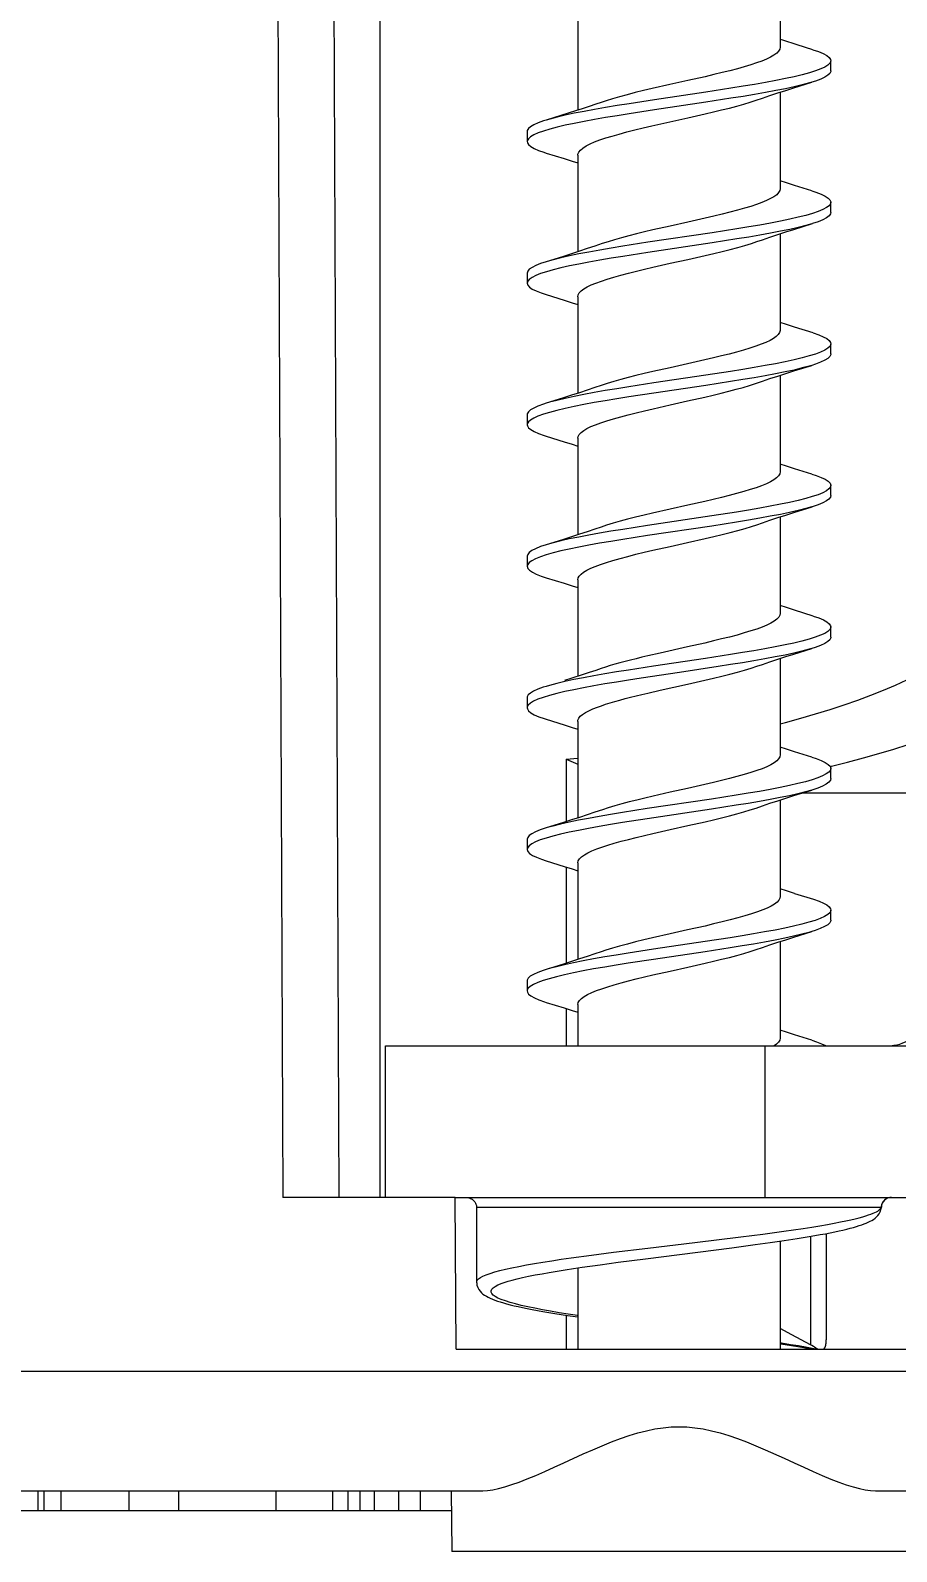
# Model space of a CAD drawing. Header units: millimetres. Extents: x -853320 to 19484, y -510814 to 9708.
# Drawn here: x 11178.44 to 11187, y 6735.58 to 6750.63 of the extents above; entities that cross this region are included whole.
import ezdxf
from ezdxf import colors
from ezdxf.entities.mleader import LeaderData, LeaderLine
from ezdxf.math import Vec2, Vec3

# ---------------------------------------------------------------- set-up
doc = ezdxf.new("R2010")
doc.units = ezdxf.units.MM
doc.layers.add('DS_ST_quote 1_50', color=7, linetype='Continuous')
for name, color, linetype, lineweight in [('F_ARREDI', 7, 'Continuous', 5), ('F_ELETTRICO', 22, 'Continuous', 5), ('F_ELETTRODOMESTICI', 40, 'Continuous', 5), ('F_PARETE_nuove', 5, 'Continuous', 5), ('F_TUBOLARE sez.40x40', 7, 'Continuous', 5)]:
    doc.layers.add(name, color=color, linetype=linetype, lineweight=lineweight)
doc.styles.add('ARIAL', font='arial.ttf')
doc.styles.add('DANZI-DIDASCALIE', font='Yu Gothic UI Light.ttf', dxfattribs={"height": 30})
doc.dimstyles.new('ISO-100', dxfattribs={"dimtxt": 100, "dimasz": 5, "dimexe": 0.25, "dimexo": 6, "dimgap": 6, "dimtad": 1, "dimtxsty": 'ARIAL', "dimblk": 'ARCHTICK', "dimcen": 2.5, "dimdle": 15, "dimse1": 1, "dimse2": 1, "dimclrd": 256, "dimclre": 256, "dimclrt": 256, "dimadec": 0, "dimazin": 0, "dimtfac": 1, "dimtmove": 0, "dimatfit": 3, "dimldrblk": 'ARCHTICK', "dimfxl": 1, "dimlwd": -1, "dimlwe": -1, "dimarcsym": 0})

# ---------------------------------------------------------------- blocks, each defined once
blk = doc.blocks.new('_Dot')
at = {"color": 0, "linetype": 'ByBlock', "lineweight": -2}
blk.add_line((-0.5, 0), (-1, 0), dxfattribs=at)
at = {"color": 0, "linetype": 'ByBlock', "const_width": 0.5}
blk.add_lwpolyline([(-0.25, 0, 1), (0.25, 0, 1)], format="xyb", close=True, dxfattribs=at)
blk = doc.blocks.new('SCATOLA INCASSO_1 P_sezione e pianta')
at = {"layer": 'F_ELETTRICO'}
for p, q in [((55470.994, -13682.187), (55470.994, -13651.487)), ((55469.815, -13660.994), (55469.815, -13697.529)), ((55469.594, -13686.328), (55469.594, -13670.336)), ((55464.094, -13679.102), (55464.094, -13682.912)), ((55466.594, -13687.028), (55466.594, -13678.998)), ((55468.094, -13686.341), (55468.094, -13678.998)), ((55471.596, -13681.883), (55471.596, -13686.373)), ((55468.181, -13682.13), (55468.194, -13682.13)), ((55468.188, -13682.128), (55468.189, -13682.128)), ((55468.194, -13682.13), (55468.194, -13686.128)), ((55456.951, -13682.628), (55456.851, -13682.628)), ((55456.933, -13682.727), (55456.952, -13682.778)), ((55458.351, -13682.628), (55458.251, -13682.628)), ((55458.324, -13682.706), (55458.343, -13682.752)), ((55459.751, -13682.628), (55459.651, -13682.628)), ((55459.733, -13682.728), (55459.752, -13682.779)), ((55461.151, -13682.628), (55461.051, -13682.628)), ((55461.124, -13682.707), (55461.143, -13682.753)), ((55462.551, -13682.628), (55462.451, -13682.628)), ((55462.534, -13682.729), (55462.553, -13682.781)), ((55463.832, -13682.632), (55463.829, -13682.622)), ((55463.951, -13682.628), (55463.851, -13682.628)), ((55463.925, -13682.708), (55463.944, -13682.755)), ((55465.351, -13682.628), (55465.251, -13682.628)), ((55465.334, -13682.731), (55465.353, -13682.782)), ((55468.45, -13682.673), (55469.501, -13682.673)), ((55456.742, -13682.804), (55456.694, -13682.959)), ((55457.119, -13682.992), (55457.064, -13682.816)), ((55458.519, -13682.992), (55458.462, -13682.808)), ((55459.919, -13682.992), (55459.864, -13682.816)), ((55461.319, -13682.992), (55461.262, -13682.81)), ((55462.719, -13682.992), (55462.664, -13682.816)), ((55464.119, -13682.992), (55464.064, -13682.816)), ((55465.519, -13682.992), (55465.464, -13682.816)), ((55468.478, -13682.828), (55469.552, -13682.828)), ((55469.552, -13682.828), (55469.452, -13683.012)), ((55469.57, -13682.935), (55469.583, -13682.857)), ((55469.583, -13682.857), (55469.594, -13682.796)), ((55468.52, -13683.089), (55468.5, -13682.96)), ((55469.452, -13683.012), (55469.388, -13683.128)), ((55455.762, -13683.128), (55456.717, -13683.128)), ((55457.162, -13683.128), (55458.117, -13683.128)), ((55458.562, -13683.128), (55459.517, -13683.128)), ((55459.929, -13683.078), (55459.948, -13683.173)), ((55459.962, -13683.128), (55460.917, -13683.128)), ((55461.362, -13683.128), (55462.317, -13683.128)), ((55462.762, -13683.128), (55463.717, -13683.128)), ((55464.162, -13683.128), (55465.117, -13683.128)), ((55465.53, -13683.083), (55465.549, -13683.178)), ((55465.562, -13683.128), (55466.517, -13683.128)), ((55468.455, -13683.299), (55468.427, -13683.093)), ((55468.54, -13683.228), (55468.52, -13683.089)), ((55468.525, -13683.128), (55469.594, -13683.128)), ((55466.594, -13683.28), (55468.094, -13683.28)), ((55468.482, -13683.516), (55468.455, -13683.299)), ((55468.56, -13683.375), (55468.54, -13683.228)), ((55468.591, -13683.607), (55468.56, -13683.375)), ((55457.123, -13683.614), (55457.161, -13683.861)), ((55457.223, -13683.614), (55457.261, -13683.861)), ((55458.514, -13683.555), (55458.552, -13683.8)), ((55458.614, -13683.555), (55458.652, -13683.8)), ((55459.924, -13683.617), (55459.962, -13683.864)), ((55460.024, -13683.617), (55460.062, -13683.864)), ((55461.315, -13683.558), (55461.353, -13683.803)), ((55461.415, -13683.558), (55461.453, -13683.803)), ((55462.724, -13683.62), (55462.762, -13683.867)), ((55464.115, -13683.561), (55464.153, -13683.806)), ((55464.215, -13683.561), (55464.253, -13683.806)), ((55465.525, -13683.623), (55465.563, -13683.87)), ((55465.625, -13683.623), (55465.663, -13683.87)), ((55468.538, -13683.972), (55468.482, -13683.516)), ((55468.699, -13684.459), (55468.591, -13683.607)), ((55458.552, -13683.8), (55458.647, -13684.436)), ((55458.652, -13683.8), (55458.747, -13684.436)), ((55461.353, -13683.803), (55461.448, -13684.439)), ((55461.453, -13683.803), (55461.548, -13684.439)), ((55457.161, -13683.861), (55457.238, -13684.371)), ((55457.261, -13683.861), (55457.338, -13684.371)), ((55458.409, -13683.869), (55458.448, -13684.041)), ((55458.816, -13684.041), (55458.777, -13683.868)), ((55459.962, -13683.864), (55460.038, -13684.375)), ((55460.062, -13683.864), (55460.138, -13684.375)), ((55460.216, -13684.042), (55460.178, -13683.873)), ((55462.61, -13683.871), (55462.648, -13684.042)), ((55462.762, -13683.867), (55462.839, -13684.378)), ((55463.016, -13684.042), (55462.977, -13683.871)), ((55464.01, -13683.871), (55464.048, -13684.042)), ((55464.153, -13683.806), (55464.248, -13684.442)), ((55464.253, -13683.806), (55464.348, -13684.442)), ((55464.416, -13684.041), (55464.377, -13683.87)), ((55465.563, -13683.87), (55465.639, -13684.381)), ((55465.663, -13683.87), (55465.739, -13684.381)), ((55462.648, -13684.042), (55462.709, -13684.314)), ((55463.077, -13684.314), (55463.016, -13684.042)), ((55468.594, -13684.436), (55468.538, -13683.972)), ((55457.087, -13684.217), (55457.127, -13684.393)), ((55457.495, -13684.395), (55457.455, -13684.217)), ((55459.887, -13684.215), (55459.926, -13684.387)), ((55461.287, -13684.215), (55461.326, -13684.388)), ((55461.693, -13684.386), (55461.654, -13684.214)), ((55465.487, -13684.215), (55465.526, -13684.389)), ((55465.893, -13684.386), (55465.855, -13684.215)), ((55457.238, -13684.371), (55457.276, -13684.62)), ((55457.338, -13684.371), (55457.376, -13684.62)), ((55460.038, -13684.375), (55460.076, -13684.623)), ((55460.138, -13684.375), (55460.176, -13684.623)), ((55462.709, -13684.314), (55462.737, -13684.435)), ((55462.839, -13684.378), (55462.877, -13684.626)), ((55463.105, -13684.435), (55463.077, -13684.314)), ((55465.639, -13684.381), (55465.677, -13684.629)), ((55465.739, -13684.381), (55465.777, -13684.629)), ((55458.647, -13684.436), (55458.686, -13684.681)), ((55458.747, -13684.436), (55458.786, -13684.681)), ((55461.448, -13684.439), (55461.486, -13684.684)), ((55461.548, -13684.439), (55461.586, -13684.684)), ((55464.248, -13684.442), (55464.286, -13684.687)), ((55464.348, -13684.442), (55464.386, -13684.687)), ((55468.635, -13684.775), (55468.594, -13684.436)), ((55468.734, -13684.728), (55468.699, -13684.459)), ((55468.663, -13684.991), (55468.635, -13684.775)), ((55468.759, -13684.908), (55468.734, -13684.728)), ((55462.863, -13684.897), (55462.881, -13684.948)), ((55462.881, -13684.948), (55462.903, -13685.016)), ((55462.915, -13684.859), (55462.934, -13684.968)), ((55462.934, -13684.968), (55462.953, -13685.071)), ((55468.691, -13685.194), (55468.663, -13684.991)), ((55468.784, -13685.084), (55468.759, -13684.908)), ((55456.385, -13685.128), (55457.34, -13685.128)), ((55457.348, -13685.152), (55457.394, -13685.296)), ((55457.785, -13685.128), (55458.74, -13685.128)), ((55459.185, -13685.128), (55460.14, -13685.128)), ((55460.585, -13685.128), (55461.54, -13685.128)), ((55461.985, -13685.128), (55462.94, -13685.128)), ((55462.903, -13685.016), (55462.923, -13685.074)), ((55462.953, -13685.071), (55462.972, -13685.168)), ((55463.385, -13685.128), (55464.34, -13685.128)), ((55463.759, -13685.243), (55463.75, -13685.128)), ((55464.785, -13685.128), (55465.74, -13685.128)), ((55466.185, -13685.128), (55466.594, -13685.128)), ((55468.79, -13685.128), (55469.594, -13685.128)), ((55457.394, -13685.296), (55457.439, -13685.44)), ((55458.786, -13685.27), (55458.839, -13685.44)), ((55460.186, -13685.27), (55460.239, -13685.44)), ((55461.586, -13685.27), (55461.639, -13685.44)), ((55463.759, -13685.243), (55464.377, -13685.243)), ((55464.386, -13685.27), (55464.439, -13685.44)), ((55464.825, -13685.243), (55465.777, -13685.243)), ((55465.786, -13685.27), (55465.839, -13685.44)), ((55466.225, -13685.243), (55466.594, -13685.243)), ((55469.258, -13685.243), (55469.594, -13685.243)), ((55457.547, -13685.467), (55457.566, -13685.52)), ((55458.957, -13685.495), (55458.976, -13685.543)), ((55460.348, -13685.468), (55460.367, -13685.521)), ((55461.757, -13685.497), (55461.777, -13685.544)), ((55464.558, -13685.498), (55464.577, -13685.545)), ((55465.949, -13685.471), (55465.968, -13685.523)), ((55457.551, -13685.628), (55457.651, -13685.628)), ((55458.951, -13685.628), (55459.051, -13685.628)), ((55460.351, -13685.628), (55460.451, -13685.628)), ((55461.751, -13685.628), (55461.851, -13685.628)), ((55463.151, -13685.628), (55463.251, -13685.628)), ((55464.551, -13685.628), (55464.651, -13685.628)), ((55465.951, -13685.628), (55466.051, -13685.628)), ((55468.959, -13685.919), (55468.958, -13685.916)), ((55468.194, -13686.128), (55468.932, -13686.128)), ((55468.932, -13686.128), (55468.931, -13686.128)), ((55470.994, -13716.768), (55470.994, -13686.067)), ((55469.594, -13686.328), (55468.094, -13686.341)), ((55468.094, -13686.341), (55468.094, -13688.041)), ((55470.994, -13686.378), (55471.596, -13686.373)), ((55471.194, -13686.376), (55471.194, -13701.372)), ((55470.994, -13686.685), (55471.194, -13686.685)), ((55470.994, -13686.901), (55471.194, -13686.901)), ((55468.094, -13687.082), (55437.364, -13687.082)), ((55468.094, -13687.028), (55466.594, -13687.028)), ((55470.994, -13687.139), (55471.194, -13687.139)), ((55470.994, -13687.281), (55471.194, -13687.281)), ((55470.994, -13687.4), (55471.194, -13687.4)), ((55437.364, -13687.617), (55468.094, -13687.489)), ((55470.994, -13687.551), (55471.194, -13687.551)), ((55437.364, -13688.169), (55468.094, -13688.041)), ((55471.194, -13688.109), (55470.994, -13688.109)), ((55471.194, -13689.071), (55470.994, -13689.071)), ((55470.994, -13689.566), (55471.194, -13689.566)), ((55470.994, -13690.238), (55471.194, -13690.238)), ((55470.994, -13690.405), (55471.194, -13690.405)), ((55470.994, -13690.464), (55471.194, -13690.464))]:
    blk.add_line(p, q, dxfattribs=at)
for points in [[(55463.829, -13682.622), (55463.789, -13682.462), (55463.747, -13682.305), (55463.703, -13682.153), (55463.659, -13682.005), (55463.614, -13681.863), (55463.568, -13681.726), (55463.521, -13681.595), (55463.474, -13681.47), (55463.426, -13681.352), (55463.378, -13681.242), (55463.33, -13681.139), (55463.281, -13681.043), (55463.233, -13680.956), (55463.185, -13680.877), (55463.138, -13680.806), (55463.091, -13680.743), (55463.045, -13680.69), (55463, -13680.646), (55462.955, -13680.61)], [(55463.409, -13683.128), (55463.396, -13683.075), (55463.354, -13682.925), (55463.311, -13682.779), (55463.267, -13682.635), (55463.221, -13682.496), (55463.174, -13682.361), (55463.125, -13682.232), (55463.076, -13682.107), (55463.026, -13681.989), (55462.975, -13681.877), (55462.924, -13681.772), (55462.873, -13681.673), (55462.821, -13681.582), (55462.77, -13681.499), (55462.719, -13681.424), (55462.668, -13681.357), (55462.618, -13681.298), (55462.568, -13681.248), (55462.52, -13681.206), (55462.472, -13681.173)], [(55466.594, -13682.067), (55466.593, -13682.036), (55466.589, -13682.006), (55466.583, -13681.976), (55466.576, -13681.946), (55466.565, -13681.917), (55466.553, -13681.889), (55466.539, -13681.861), (55466.522, -13681.835), (55466.503, -13681.809)], [(55468.094, -13682.03), (55468.095, -13682.044), (55468.097, -13682.056), (55468.101, -13682.069), (55468.107, -13682.08), (55468.114, -13682.091), (55468.123, -13682.101), (55468.133, -13682.11), (55468.144, -13682.117), (55468.156, -13682.123), (55468.168, -13682.127), (55468.181, -13682.13)], [(55468.189, -13682.128), (55468.19, -13682.128), (55468.194, -13682.13)], [(55468.236, -13682.139), (55468.214, -13682.132), (55468.192, -13682.128)], [(55468.228, -13682.164), (55468.22, -13682.154), (55468.213, -13682.145), (55468.207, -13682.139), (55468.2, -13682.134), (55468.194, -13682.13)], [(55468.5, -13682.96), (55468.49, -13682.899), (55468.48, -13682.841), (55468.471, -13682.785), (55468.461, -13682.732), (55468.452, -13682.681), (55468.443, -13682.634), (55468.434, -13682.589), (55468.424, -13682.546), (55468.416, -13682.507), (55468.407, -13682.47), (55468.398, -13682.436), (55468.389, -13682.404), (55468.381, -13682.374), (55468.372, -13682.347), (55468.364, -13682.322), (55468.355, -13682.298), (55468.347, -13682.277), (55468.338, -13682.257), (55468.329, -13682.239), (55468.32, -13682.222), (55468.31, -13682.205), (55468.298, -13682.19), (55468.286, -13682.176), (55468.272, -13682.162), (55468.255, -13682.15), (55468.236, -13682.139)], [(55468.427, -13683.093), (55468.413, -13682.995), (55468.399, -13682.902), (55468.386, -13682.816), (55468.373, -13682.735), (55468.36, -13682.661), (55468.348, -13682.594), (55468.336, -13682.533), (55468.325, -13682.479), (55468.315, -13682.43), (55468.304, -13682.386), (55468.294, -13682.347), (55468.285, -13682.312), (55468.276, -13682.281), (55468.267, -13682.254), (55468.259, -13682.231), (55468.25, -13682.21), (55468.243, -13682.192), (55468.235, -13682.177), (55468.228, -13682.164)], [(55470.588, -13683.276), (55470.673, -13683.087), (55470.717, -13682.99), (55470.762, -13682.894), (55470.804, -13682.801), (55470.842, -13682.712), (55470.878, -13682.628), (55470.909, -13682.548), (55470.935, -13682.475), (55470.956, -13682.407), (55470.973, -13682.345), (55470.985, -13682.287), (55470.992, -13682.235), (55470.994, -13682.187)], [(55456.742, -13682.804), (55456.761, -13682.748), (55456.78, -13682.703), (55456.799, -13682.668), (55456.819, -13682.644), (55456.838, -13682.631), (55456.851, -13682.628)], [(55456.851, -13682.628), (55456.857, -13682.628), (55456.876, -13682.637), (55456.895, -13682.656), (55456.914, -13682.686), (55456.933, -13682.727)], [(55456.951, -13682.628), (55456.957, -13682.628), (55456.976, -13682.637), (55456.995, -13682.656), (55457.014, -13682.686), (55457.033, -13682.727), (55457.052, -13682.778), (55457.064, -13682.816)], [(55458.139, -13682.816), (55458.152, -13682.774), (55458.171, -13682.724), (55458.19, -13682.684), (55458.209, -13682.654), (55458.228, -13682.636), (55458.247, -13682.628), (55458.251, -13682.628)], [(55458.251, -13682.628), (55458.266, -13682.631), (55458.285, -13682.645), (55458.304, -13682.67), (55458.324, -13682.706)], [(55458.351, -13682.628), (55458.366, -13682.631), (55458.385, -13682.645), (55458.404, -13682.67), (55458.424, -13682.706), (55458.443, -13682.752), (55458.462, -13682.808)], [(55459.543, -13682.802), (55459.562, -13682.747), (55459.581, -13682.702), (55459.6, -13682.667), (55459.619, -13682.644), (55459.638, -13682.63), (55459.651, -13682.628)], [(55459.651, -13682.628), (55459.657, -13682.628), (55459.676, -13682.637), (55459.695, -13682.657), (55459.714, -13682.687), (55459.733, -13682.728)], [(55459.751, -13682.628), (55459.757, -13682.628), (55459.776, -13682.637), (55459.795, -13682.657), (55459.814, -13682.687), (55459.833, -13682.728), (55459.852, -13682.779), (55459.864, -13682.816)], [(55460.939, -13682.816), (55460.953, -13682.773), (55460.972, -13682.723), (55460.991, -13682.683), (55461.01, -13682.654), (55461.029, -13682.635), (55461.048, -13682.628), (55461.051, -13682.628)], [(55461.051, -13682.628), (55461.067, -13682.631), (55461.086, -13682.646), (55461.105, -13682.671), (55461.124, -13682.707)], [(55461.151, -13682.628), (55461.167, -13682.631), (55461.186, -13682.646), (55461.205, -13682.671), (55461.224, -13682.707), (55461.243, -13682.753), (55461.262, -13682.81)], [(55462.343, -13682.801), (55462.362, -13682.746), (55462.381, -13682.701), (55462.4, -13682.667), (55462.419, -13682.643), (55462.439, -13682.63), (55462.451, -13682.628)], [(55462.451, -13682.628), (55462.458, -13682.628), (55462.477, -13682.637), (55462.496, -13682.657), (55462.515, -13682.688), (55462.534, -13682.729)], [(55462.551, -13682.628), (55462.558, -13682.628), (55462.577, -13682.637), (55462.596, -13682.657), (55462.615, -13682.688), (55462.634, -13682.729), (55462.653, -13682.781), (55462.664, -13682.816)], [(55463.739, -13682.816), (55463.753, -13682.771), (55463.772, -13682.722), (55463.791, -13682.682), (55463.81, -13682.653), (55463.829, -13682.635), (55463.848, -13682.628), (55463.851, -13682.628)], [(55463.851, -13682.628), (55463.867, -13682.632), (55463.886, -13682.646), (55463.905, -13682.672), (55463.925, -13682.708)], [(55463.951, -13682.628), (55463.967, -13682.632), (55463.986, -13682.646), (55464.005, -13682.672), (55464.025, -13682.708), (55464.044, -13682.755), (55464.064, -13682.816)], [(55465.086, -13682.985), (55465.144, -13682.799), (55465.163, -13682.744), (55465.182, -13682.7), (55465.201, -13682.666), (55465.22, -13682.643), (55465.239, -13682.63), (55465.251, -13682.628)], [(55465.251, -13682.628), (55465.258, -13682.628), (55465.277, -13682.638), (55465.296, -13682.658), (55465.315, -13682.689), (55465.334, -13682.731)], [(55465.351, -13682.628), (55465.358, -13682.628), (55465.377, -13682.638), (55465.396, -13682.658), (55465.415, -13682.689), (55465.434, -13682.731), (55465.453, -13682.782), (55465.464, -13682.816)], [(55466.539, -13682.816), (55466.554, -13682.77), (55466.573, -13682.72), (55466.592, -13682.681), (55466.594, -13682.678)], [(55469.594, -13682.696), (55469.589, -13682.692), (55469.582, -13682.688), (55469.574, -13682.684), (55469.565, -13682.681), (55469.555, -13682.678), (55469.545, -13682.676), (55469.534, -13682.674), (55469.523, -13682.673), (55469.512, -13682.673), (55469.501, -13682.673)], [(55456.952, -13682.778), (55456.971, -13682.839), (55456.99, -13682.909), (55457.009, -13682.988), (55457.028, -13683.076), (55457.047, -13683.171)], [(55457.064, -13682.816), (55457.071, -13682.839), (55457.09, -13682.909), (55457.109, -13682.988), (55457.128, -13683.076), (55457.147, -13683.171)], [(55458.139, -13682.816), (55458.086, -13682.985), (55458.06, -13683.066), (55458.04, -13683.128)], [(55458.343, -13682.752), (55458.362, -13682.808), (55458.381, -13682.874), (55458.4, -13682.949), (55458.419, -13683.032), (55458.438, -13683.123)], [(55458.464, -13682.816), (55458.481, -13682.874), (55458.5, -13682.949), (55458.519, -13683.032), (55458.538, -13683.123)], [(55459.543, -13682.802), (55459.486, -13682.985), (55459.46, -13683.066), (55459.44, -13683.128)], [(55459.752, -13682.779), (55459.771, -13682.84), (55459.79, -13682.911), (55459.81, -13682.99), (55459.829, -13683.078), (55459.848, -13683.173)], [(55459.864, -13682.816), (55459.871, -13682.84), (55459.89, -13682.911), (55459.91, -13682.99), (55459.929, -13683.078)], [(55460.939, -13682.816), (55460.886, -13682.985), (55460.86, -13683.066), (55460.84, -13683.128)], [(55461.143, -13682.753), (55461.162, -13682.81), (55461.181, -13682.875), (55461.2, -13682.951), (55461.219, -13683.034), (55461.238, -13683.126)], [(55461.264, -13682.816), (55461.281, -13682.875), (55461.3, -13682.951), (55461.319, -13683.034), (55461.338, -13683.126)], [(55462.343, -13682.801), (55462.286, -13682.985), (55462.26, -13683.066), (55462.24, -13683.128)], [(55462.553, -13682.781), (55462.572, -13682.842), (55462.591, -13682.913), (55462.61, -13682.992), (55462.629, -13683.08), (55462.648, -13683.176)], [(55462.664, -13682.816), (55462.672, -13682.842), (55462.691, -13682.913), (55462.71, -13682.992), (55462.729, -13683.08), (55462.748, -13683.176), (55462.767, -13683.278), (55462.786, -13683.387), (55462.805, -13683.501), (55462.824, -13683.62), (55462.843, -13683.742)], [(55463.739, -13682.816), (55463.686, -13682.985), (55463.66, -13683.066), (55463.64, -13683.128)], [(55463.944, -13682.755), (55463.963, -13682.811), (55463.982, -13682.877), (55464.001, -13682.953), (55464.02, -13683.036), (55464.039, -13683.128)], [(55464.064, -13682.816), (55464.082, -13682.877), (55464.101, -13682.953), (55464.12, -13683.036), (55464.139, -13683.128)], [(55465.353, -13682.782), (55465.372, -13682.844), (55465.391, -13682.915), (55465.41, -13682.995), (55465.43, -13683.083), (55465.449, -13683.178)], [(55465.464, -13682.816), (55465.472, -13682.844), (55465.491, -13682.915), (55465.51, -13682.995), (55465.53, -13683.083)], [(55466.539, -13682.816), (55466.486, -13682.985), (55466.46, -13683.066), (55466.44, -13683.128)], [(55469.594, -13682.755), (55469.59, -13682.761), (55469.583, -13682.774), (55469.575, -13682.787), (55469.567, -13682.8), (55469.559, -13682.814), (55469.552, -13682.828)], [(55469.594, -13682.77), (55469.586, -13682.81), (55469.575, -13682.876), (55469.562, -13682.948)], [(55456.694, -13682.959), (55456.648, -13683.103), (55456.64, -13683.128)], [(55457.242, -13683.365), (55457.221, -13683.303), (55457.195, -13683.229), (55457.17, -13683.152), (55457.145, -13683.073), (55457.119, -13682.992)], [(55458.64, -13683.359), (55458.621, -13683.303), (55458.595, -13683.229), (55458.57, -13683.152), (55458.545, -13683.073), (55458.519, -13682.992)], [(55460.021, -13683.303), (55459.995, -13683.229), (55459.97, -13683.152), (55459.945, -13683.073), (55459.919, -13682.992)], [(55461.44, -13683.359), (55461.421, -13683.303), (55461.395, -13683.229), (55461.37, -13683.152), (55461.345, -13683.073), (55461.319, -13682.992)], [(55462.84, -13683.359), (55462.821, -13683.303), (55462.795, -13683.229), (55462.77, -13683.152), (55462.745, -13683.073), (55462.719, -13682.992)], [(55464.242, -13683.365), (55464.221, -13683.303), (55464.195, -13683.229), (55464.17, -13683.152), (55464.145, -13683.073), (55464.119, -13682.992)], [(55465.086, -13682.985), (55465.06, -13683.066), (55465.04, -13683.128)], [(55465.642, -13683.366), (55465.621, -13683.303), (55465.595, -13683.229), (55465.57, -13683.152), (55465.545, -13683.073), (55465.519, -13682.992)], [(55469.562, -13682.948), (55469.55, -13683.027), (55469.536, -13683.113), (55469.534, -13683.128)], [(55469.54, -13683.128), (55469.544, -13683.1), (55469.557, -13683.016), (55469.57, -13682.935)], [(55456.717, -13683.128), (55456.736, -13683.131), (55456.756, -13683.143), (55456.776, -13683.162), (55456.796, -13683.189), (55456.815, -13683.223), (55456.835, -13683.263), (55456.854, -13683.31), (55456.873, -13683.361), (55456.892, -13683.419), (55456.911, -13683.482), (55456.93, -13683.551), (55456.95, -13683.624), (55456.969, -13683.702), (55456.989, -13683.784), (55457.009, -13683.868)], [(55457.047, -13683.171), (55457.066, -13683.273), (55457.085, -13683.381), (55457.104, -13683.495), (55457.123, -13683.614)], [(55457.147, -13683.171), (55457.166, -13683.273), (55457.185, -13683.381), (55457.204, -13683.495), (55457.223, -13683.614)], [(55458.117, -13683.128), (55458.136, -13683.131), (55458.156, -13683.143), (55458.176, -13683.162), (55458.196, -13683.189), (55458.215, -13683.223), (55458.235, -13683.263), (55458.254, -13683.309), (55458.273, -13683.361), (55458.292, -13683.418), (55458.311, -13683.481), (55458.33, -13683.55), (55458.35, -13683.624), (55458.369, -13683.702), (55458.389, -13683.784), (55458.409, -13683.869)], [(55458.438, -13683.123), (55458.457, -13683.222), (55458.476, -13683.328), (55458.495, -13683.439), (55458.514, -13683.555)], [(55458.538, -13683.123), (55458.557, -13683.222), (55458.576, -13683.328), (55458.595, -13683.439), (55458.614, -13683.555)], [(55459.517, -13683.128), (55459.52, -13683.128), (55459.54, -13683.133), (55459.56, -13683.146), (55459.579, -13683.166), (55459.599, -13683.194), (55459.618, -13683.228), (55459.637, -13683.269), (55459.656, -13683.316), (55459.675, -13683.369), (55459.694, -13683.428), (55459.713, -13683.491), (55459.732, -13683.559), (55459.752, -13683.631), (55459.771, -13683.708), (55459.79, -13683.788), (55459.81, -13683.871)], [(55459.848, -13683.173), (55459.867, -13683.276), (55459.886, -13683.384), (55459.905, -13683.498), (55459.924, -13683.617)], [(55459.948, -13683.173), (55459.967, -13683.276), (55459.986, -13683.384), (55460.005, -13683.498), (55460.024, -13683.617)], [(55460.917, -13683.128), (55460.938, -13683.132), (55460.957, -13683.144), (55460.977, -13683.163), (55460.996, -13683.19), (55461.016, -13683.224), (55461.035, -13683.264), (55461.055, -13683.311), (55461.074, -13683.365), (55461.093, -13683.424), (55461.113, -13683.488), (55461.132, -13683.558), (55461.152, -13683.632), (55461.171, -13683.709), (55461.19, -13683.789), (55461.21, -13683.871)], [(55461.238, -13683.126), (55461.257, -13683.225), (55461.276, -13683.33), (55461.295, -13683.442), (55461.315, -13683.558)], [(55461.338, -13683.126), (55461.357, -13683.225), (55461.376, -13683.33), (55461.395, -13683.442), (55461.415, -13683.558)], [(55462.317, -13683.128), (55462.336, -13683.131), (55462.356, -13683.142), (55462.375, -13683.161), (55462.394, -13683.186), (55462.413, -13683.219), (55462.433, -13683.259), (55462.452, -13683.305), (55462.472, -13683.358), (55462.491, -13683.417), (55462.511, -13683.482), (55462.531, -13683.553), (55462.551, -13683.628), (55462.57, -13683.706), (55462.59, -13683.788), (55462.61, -13683.871)], [(55462.648, -13683.176), (55462.667, -13683.278), (55462.686, -13683.387), (55462.705, -13683.501), (55462.724, -13683.62)], [(55463.717, -13683.128), (55463.737, -13683.131), (55463.756, -13683.143), (55463.775, -13683.161), (55463.795, -13683.187), (55463.814, -13683.22), (55463.833, -13683.26), (55463.853, -13683.307), (55463.872, -13683.359), (55463.892, -13683.419), (55463.911, -13683.484), (55463.931, -13683.555), (55463.951, -13683.629), (55463.971, -13683.707), (55463.99, -13683.788), (55464.01, -13683.871)], [(55464.039, -13683.128), (55464.058, -13683.228), (55464.077, -13683.333), (55464.096, -13683.445), (55464.115, -13683.561)], [(55464.139, -13683.128), (55464.158, -13683.228), (55464.177, -13683.333), (55464.196, -13683.445), (55464.215, -13683.561)], [(55465.117, -13683.128), (55465.135, -13683.131), (55465.154, -13683.142), (55465.174, -13683.159), (55465.193, -13683.184), (55465.212, -13683.216), (55465.231, -13683.255), (55465.25, -13683.3), (55465.27, -13683.352), (55465.289, -13683.411), (55465.309, -13683.476), (55465.329, -13683.547), (55465.349, -13683.622), (55465.369, -13683.702), (55465.389, -13683.785), (55465.409, -13683.87)], [(55465.449, -13683.178), (55465.468, -13683.281), (55465.487, -13683.39), (55465.506, -13683.504), (55465.525, -13683.623)], [(55465.549, -13683.178), (55465.568, -13683.281), (55465.587, -13683.39), (55465.606, -13683.504), (55465.625, -13683.623)], [(55466.517, -13683.128), (55466.539, -13683.132), (55466.559, -13683.145), (55466.579, -13683.165), (55466.594, -13683.187)], [(55460.178, -13683.873), (55460.159, -13683.791), (55460.14, -13683.711), (55460.12, -13683.635), (55460.101, -13683.562), (55460.082, -13683.494), (55460.063, -13683.43), (55460.044, -13683.371), (55460.021, -13683.303)], [(55470.361, -13684.128), (55470.363, -13684.05), (55470.371, -13683.97), (55470.383, -13683.889), (55470.4, -13683.806), (55470.422, -13683.722), (55470.448, -13683.636), (55470.478, -13683.549), (55470.512, -13683.459), (55470.549, -13683.368), (55470.588, -13683.276)], [(55457.377, -13683.87), (55457.358, -13683.787), (55457.338, -13683.706), (55457.319, -13683.629), (55457.3, -13683.556), (55457.28, -13683.487), (55457.261, -13683.424), (55457.242, -13683.365)], [(55458.777, -13683.868), (55458.757, -13683.783), (55458.737, -13683.7), (55458.717, -13683.621), (55458.697, -13683.546), (55458.677, -13683.476), (55458.658, -13683.412), (55458.64, -13683.359)], [(55461.577, -13683.869), (55461.557, -13683.784), (55461.537, -13683.701), (55461.517, -13683.621), (55461.497, -13683.546), (55461.477, -13683.475), (55461.457, -13683.411), (55461.44, -13683.359)], [(55462.977, -13683.871), (55462.958, -13683.787), (55462.938, -13683.705), (55462.918, -13683.626), (55462.898, -13683.551), (55462.878, -13683.48), (55462.858, -13683.415), (55462.84, -13683.359)], [(55464.377, -13683.87), (55464.358, -13683.787), (55464.338, -13683.706), (55464.319, -13683.629), (55464.3, -13683.556), (55464.28, -13683.487), (55464.261, -13683.423), (55464.242, -13683.365)], [(55465.777, -13683.87), (55465.758, -13683.787), (55465.738, -13683.706), (55465.719, -13683.628), (55465.7, -13683.556), (55465.68, -13683.488), (55465.661, -13683.424), (55465.642, -13683.366)], [(55462.843, -13683.742), (55462.901, -13684.122), (55462.958, -13684.503)], [(55457.009, -13683.868), (55457.048, -13684.041), (55457.087, -13684.217)], [(55457.455, -13684.217), (55457.416, -13684.041), (55457.377, -13683.87)], [(55459.81, -13683.871), (55459.848, -13684.042), (55459.887, -13684.215)], [(55461.21, -13683.871), (55461.248, -13684.041), (55461.287, -13684.215)], [(55461.654, -13684.214), (55461.616, -13684.042), (55461.577, -13683.869)], [(55465.409, -13683.87), (55465.448, -13684.042), (55465.487, -13684.215)], [(55465.855, -13684.215), (55465.816, -13684.041), (55465.777, -13683.87)], [(55458.448, -13684.041), (55458.487, -13684.214), (55458.525, -13684.385)], [(55458.893, -13684.385), (55458.855, -13684.214), (55458.816, -13684.041)], [(55460.293, -13684.384), (55460.254, -13684.214), (55460.216, -13684.042)], [(55464.048, -13684.042), (55464.086, -13684.214), (55464.125, -13684.383)], [(55464.493, -13684.385), (55464.455, -13684.214), (55464.416, -13684.041)], [(55470.717, -13685.265), (55470.63, -13685.074), (55470.588, -13684.98), (55470.549, -13684.887), (55470.512, -13684.796), (55470.478, -13684.707), (55470.448, -13684.619), (55470.422, -13684.533), (55470.4, -13684.449), (55470.383, -13684.367), (55470.371, -13684.285), (55470.363, -13684.206), (55470.361, -13684.128)], [(55457.127, -13684.393), (55457.147, -13684.479), (55457.167, -13684.561), (55457.187, -13684.64), (55457.207, -13684.715), (55457.227, -13684.784), (55457.247, -13684.848), (55457.263, -13684.897)], [(55457.785, -13685.128), (55457.776, -13685.127), (55457.755, -13685.119), (55457.735, -13685.102), (55457.715, -13685.078), (55457.694, -13685.046), (55457.674, -13685.006), (55457.655, -13684.961), (55457.635, -13684.909), (55457.615, -13684.851), (55457.596, -13684.787), (55457.576, -13684.718), (55457.556, -13684.644), (55457.536, -13684.564), (55457.516, -13684.481), (55457.495, -13684.395)], [(55458.525, -13684.385), (55458.544, -13684.467), (55458.564, -13684.547), (55458.583, -13684.624), (55458.602, -13684.697), (55458.621, -13684.766), (55458.641, -13684.829), (55458.66, -13684.888)], [(55459.185, -13685.128), (55459.166, -13685.124), (55459.147, -13685.113), (55459.127, -13685.094), (55459.108, -13685.068), (55459.089, -13685.035), (55459.069, -13684.995), (55459.05, -13684.948), (55459.03, -13684.895), (55459.011, -13684.836), (55458.991, -13684.771), (55458.971, -13684.701), (55458.951, -13684.626), (55458.932, -13684.548), (55458.913, -13684.468), (55458.893, -13684.385)], [(55459.926, -13684.387), (55459.946, -13684.471), (55459.965, -13684.553), (55459.985, -13684.631), (55460.004, -13684.704), (55460.023, -13684.772), (55460.043, -13684.836), (55460.063, -13684.897)], [(55460.585, -13685.128), (55460.566, -13685.124), (55460.547, -13685.113), (55460.528, -13685.095), (55460.509, -13685.069), (55460.49, -13685.037), (55460.47, -13684.998), (55460.451, -13684.952), (55460.432, -13684.899), (55460.412, -13684.84), (55460.392, -13684.775), (55460.372, -13684.704), (55460.352, -13684.629), (55460.332, -13684.55), (55460.313, -13684.468), (55460.293, -13684.384)], [(55461.326, -13684.388), (55461.346, -13684.473), (55461.366, -13684.556), (55461.386, -13684.635), (55461.406, -13684.71), (55461.425, -13684.779), (55461.445, -13684.843), (55461.463, -13684.897)], [(55461.985, -13685.128), (55461.967, -13685.125), (55461.948, -13685.114), (55461.928, -13685.095), (55461.909, -13685.07), (55461.89, -13685.038), (55461.871, -13685), (55461.852, -13684.955), (55461.833, -13684.903), (55461.813, -13684.845), (55461.794, -13684.78), (55461.774, -13684.709), (55461.754, -13684.634), (55461.733, -13684.554), (55461.713, -13684.471), (55461.693, -13684.386)], [(55464.125, -13684.383), (55464.144, -13684.465), (55464.163, -13684.544), (55464.182, -13684.621), (55464.201, -13684.694), (55464.22, -13684.762), (55464.24, -13684.826), (55464.259, -13684.885)], [(55464.785, -13685.128), (55464.764, -13685.123), (55464.744, -13685.11), (55464.724, -13685.09), (55464.705, -13685.063), (55464.685, -13685.029), (55464.666, -13684.988), (55464.647, -13684.941), (55464.628, -13684.889), (55464.609, -13684.831), (55464.59, -13684.768), (55464.571, -13684.7), (55464.552, -13684.627), (55464.532, -13684.55), (55464.513, -13684.469), (55464.493, -13684.385)], [(55465.526, -13684.389), (55465.546, -13684.474), (55465.566, -13684.558), (55465.587, -13684.638), (55465.607, -13684.714), (55465.627, -13684.784), (55465.647, -13684.849), (55465.663, -13684.897)], [(55466.185, -13685.128), (55466.165, -13685.124), (55466.145, -13685.112), (55466.125, -13685.092), (55466.106, -13685.065), (55466.086, -13685.031), (55466.067, -13684.99), (55466.048, -13684.943), (55466.029, -13684.89), (55466.009, -13684.832), (55465.99, -13684.768), (55465.971, -13684.7), (55465.952, -13684.627), (55465.932, -13684.55), (55465.913, -13684.469), (55465.893, -13684.386)], [(55462.737, -13684.435), (55462.751, -13684.494), (55462.765, -13684.551), (55462.779, -13684.607), (55462.792, -13684.66), (55462.806, -13684.712), (55462.82, -13684.762), (55462.834, -13684.809), (55462.848, -13684.853), (55462.863, -13684.897)], [(55462.958, -13684.503), (55462.977, -13684.626), (55462.996, -13684.745), (55463.015, -13684.859), (55463.034, -13684.968), (55463.053, -13685.071), (55463.072, -13685.168), (55463.091, -13685.256), (55463.11, -13685.336)], [(55463.244, -13684.934), (55463.23, -13684.895), (55463.216, -13684.853), (55463.202, -13684.809), (55463.188, -13684.762), (55463.174, -13684.712), (55463.16, -13684.66), (55463.147, -13684.607), (55463.133, -13684.551), (55463.119, -13684.494), (55463.105, -13684.435)], [(55457.276, -13684.62), (55457.295, -13684.739), (55457.314, -13684.854), (55457.333, -13684.963), (55457.352, -13685.066), (55457.371, -13685.163)], [(55457.376, -13684.62), (55457.395, -13684.739), (55457.414, -13684.854), (55457.433, -13684.963), (55457.452, -13685.066)], [(55458.686, -13684.681), (55458.705, -13684.798), (55458.724, -13684.91), (55458.743, -13685.017), (55458.762, -13685.117)], [(55458.786, -13684.681), (55458.805, -13684.798), (55458.824, -13684.91), (55458.843, -13685.017), (55458.862, -13685.117)], [(55460.076, -13684.623), (55460.095, -13684.742), (55460.114, -13684.856), (55460.133, -13684.966), (55460.152, -13685.069), (55460.171, -13685.165)], [(55460.176, -13684.623), (55460.195, -13684.742), (55460.214, -13684.856), (55460.233, -13684.966), (55460.252, -13685.069)], [(55461.486, -13684.684), (55461.505, -13684.801), (55461.524, -13684.913), (55461.543, -13685.019), (55461.562, -13685.119)], [(55461.586, -13684.684), (55461.605, -13684.801), (55461.624, -13684.913), (55461.643, -13685.019), (55461.662, -13685.119)], [(55462.877, -13684.626), (55462.896, -13684.745), (55462.915, -13684.859)], [(55464.286, -13684.687), (55464.306, -13684.804), (55464.325, -13684.916), (55464.344, -13685.022), (55464.363, -13685.122)], [(55464.386, -13684.687), (55464.406, -13684.804), (55464.425, -13684.916), (55464.444, -13685.022), (55464.463, -13685.122)], [(55465.677, -13684.629), (55465.696, -13684.748), (55465.715, -13684.862), (55465.734, -13684.971), (55465.753, -13685.074), (55465.772, -13685.17)], [(55465.777, -13684.629), (55465.796, -13684.748), (55465.815, -13684.862), (55465.834, -13684.971), (55465.853, -13685.074)], [(55457.263, -13684.897), (55457.281, -13684.95), (55457.303, -13685.016), (55457.326, -13685.083), (55457.348, -13685.152)], [(55458.66, -13684.888), (55458.684, -13684.96), (55458.709, -13685.034), (55458.735, -13685.111), (55458.76, -13685.189), (55458.786, -13685.27)], [(55460.063, -13684.897), (55460.084, -13684.96), (55460.109, -13685.034), (55460.135, -13685.111), (55460.16, -13685.189), (55460.186, -13685.27)], [(55461.463, -13684.897), (55461.484, -13684.96), (55461.509, -13685.034), (55461.535, -13685.111), (55461.56, -13685.189), (55461.586, -13685.27)], [(55463.385, -13685.128), (55463.373, -13685.126), (55463.354, -13685.118), (55463.335, -13685.103), (55463.317, -13685.081), (55463.298, -13685.052), (55463.28, -13685.018), (55463.262, -13684.978), (55463.244, -13684.934)], [(55464.259, -13684.885), (55464.284, -13684.96), (55464.309, -13685.034), (55464.335, -13685.111), (55464.36, -13685.189), (55464.386, -13685.27)], [(55465.663, -13684.897), (55465.684, -13684.96), (55465.709, -13685.034), (55465.735, -13685.111), (55465.76, -13685.189), (55465.786, -13685.27)], [(55457.452, -13685.066), (55457.471, -13685.163), (55457.49, -13685.252), (55457.509, -13685.333), (55457.528, -13685.404), (55457.547, -13685.467)], [(55457.764, -13685.44), (55457.819, -13685.263), (55457.845, -13685.182), (55457.862, -13685.128)], [(55458.762, -13685.117), (55458.781, -13685.209), (55458.8, -13685.294), (55458.819, -13685.371), (55458.839, -13685.44)], [(55458.862, -13685.117), (55458.881, -13685.209), (55458.9, -13685.294), (55458.919, -13685.371), (55458.938, -13685.438), (55458.957, -13685.495)], [(55459.164, -13685.44), (55459.219, -13685.263), (55459.245, -13685.182), (55459.262, -13685.128)], [(55460.252, -13685.069), (55460.271, -13685.165), (55460.291, -13685.254), (55460.31, -13685.334), (55460.329, -13685.406), (55460.348, -13685.468)], [(55460.564, -13685.44), (55460.619, -13685.263), (55460.645, -13685.182), (55460.662, -13685.128)], [(55461.562, -13685.119), (55461.581, -13685.212), (55461.6, -13685.296), (55461.619, -13685.372), (55461.639, -13685.44)], [(55461.662, -13685.119), (55461.681, -13685.212), (55461.7, -13685.296), (55461.719, -13685.372), (55461.738, -13685.439), (55461.757, -13685.497)], [(55461.964, -13685.44), (55462.019, -13685.263), (55462.045, -13685.182), (55462.062, -13685.128)], [(55462.923, -13685.074), (55462.962, -13685.196), (55462.982, -13685.259)], [(55463.364, -13685.44), (55463.419, -13685.263), (55463.445, -13685.182), (55463.462, -13685.128)], [(55463.759, -13685.243), (55463.789, -13685.174), (55463.808, -13685.128)], [(55464.363, -13685.122), (55464.382, -13685.214), (55464.401, -13685.298), (55464.42, -13685.374), (55464.439, -13685.44)], [(55464.463, -13685.122), (55464.482, -13685.214), (55464.501, -13685.298), (55464.52, -13685.374), (55464.539, -13685.441), (55464.558, -13685.498)], [(55464.764, -13685.44), (55464.819, -13685.263), (55464.845, -13685.182), (55464.862, -13685.128)], [(55465.853, -13685.074), (55465.872, -13685.17), (55465.892, -13685.258), (55465.911, -13685.338), (55465.93, -13685.41), (55465.949, -13685.471)], [(55466.164, -13685.44), (55466.219, -13685.263), (55466.245, -13685.182), (55466.262, -13685.128)], [(55468.944, -13685.884), (55468.934, -13685.854), (55468.922, -13685.817), (55468.91, -13685.775), (55468.898, -13685.727), (55468.886, -13685.673), (55468.873, -13685.614), (55468.86, -13685.55), (55468.848, -13685.481), (55468.835, -13685.409), (55468.822, -13685.332), (55468.809, -13685.252), (55468.796, -13685.169), (55468.784, -13685.084)], [(55468.931, -13686.128), (55468.94, -13686.127), (55468.962, -13686.124), (55468.984, -13686.117), (55469.004, -13686.106), (55469.021, -13686.094), (55469.036, -13686.08), (55469.049, -13686.065), (55469.061, -13686.049), (55469.071, -13686.031), (55469.081, -13686.013), (55469.091, -13685.993), (55469.1, -13685.971), (55469.109, -13685.948), (55469.118, -13685.922), (55469.127, -13685.894), (55469.136, -13685.863), (55469.145, -13685.831), (55469.154, -13685.795), (55469.164, -13685.757), (55469.173, -13685.717), (55469.182, -13685.673), (55469.192, -13685.627), (55469.201, -13685.578), (55469.211, -13685.526), (55469.221, -13685.472), (55469.23, -13685.415), (55469.24, -13685.355), (55469.25, -13685.293), (55469.261, -13685.228), (55469.275, -13685.128)], [(55469.263, -13685.128), (55469.262, -13685.131), (55469.248, -13685.224), (55469.233, -13685.313), (55469.219, -13685.397), (55469.204, -13685.477), (55469.19, -13685.552), (55469.175, -13685.622), (55469.161, -13685.686), (55469.146, -13685.744), (55469.132, -13685.797), (55469.117, -13685.843), (55469.103, -13685.884), (55469.088, -13685.917), (55469.074, -13685.944), (55469.059, -13685.965), (55469.045, -13685.978), (55469.03, -13685.985), (55469.016, -13685.985), (55469.001, -13685.978), (55468.987, -13685.964), (55468.973, -13685.944), (55468.959, -13685.919)], [(55457.371, -13685.163), (55457.39, -13685.252), (55457.409, -13685.333), (55457.428, -13685.404), (55457.439, -13685.44)], [(55460.171, -13685.165), (55460.191, -13685.254), (55460.21, -13685.334), (55460.229, -13685.406), (55460.239, -13685.44)], [(55462.972, -13685.168), (55462.991, -13685.256), (55463.01, -13685.336)], [(55465.772, -13685.17), (55465.792, -13685.258), (55465.811, -13685.338), (55465.83, -13685.41), (55465.839, -13685.44)], [(55468.931, -13686.128), (55468.927, -13686.127), (55468.913, -13686.122), (55468.899, -13686.109), (55468.885, -13686.09), (55468.872, -13686.065), (55468.858, -13686.033), (55468.844, -13685.994), (55468.83, -13685.949), (55468.816, -13685.898), (55468.802, -13685.841), (55468.788, -13685.778), (55468.775, -13685.71), (55468.761, -13685.636), (55468.747, -13685.557), (55468.733, -13685.473), (55468.719, -13685.384), (55468.705, -13685.291), (55468.691, -13685.194)], [(55470.994, -13686.068), (55470.992, -13686.021), (55470.984, -13685.968), (55470.973, -13685.911), (55470.956, -13685.848), (55470.934, -13685.78), (55470.908, -13685.707), (55470.877, -13685.627), (55470.842, -13685.543), (55470.803, -13685.454), (55470.762, -13685.361), (55470.717, -13685.265)], [(55457.439, -13685.44), (55457.447, -13685.467), (55457.466, -13685.52), (55457.485, -13685.562), (55457.504, -13685.595), (55457.523, -13685.616), (55457.542, -13685.627), (55457.551, -13685.628)], [(55457.651, -13685.628), (55457.662, -13685.626), (55457.681, -13685.615), (55457.7, -13685.593), (55457.719, -13685.56), (55457.738, -13685.516), (55457.757, -13685.463), (55457.764, -13685.44)], [(55458.839, -13685.44), (55458.857, -13685.495), (55458.876, -13685.543), (55458.895, -13685.58), (55458.914, -13685.607), (55458.933, -13685.623), (55458.951, -13685.628)], [(55459.051, -13685.628), (55459.071, -13685.622), (55459.09, -13685.605), (55459.109, -13685.577), (55459.128, -13685.539), (55459.147, -13685.49), (55459.164, -13685.44)], [(55460.239, -13685.44), (55460.248, -13685.468), (55460.267, -13685.521), (55460.286, -13685.563), (55460.305, -13685.595), (55460.324, -13685.616), (55460.343, -13685.627), (55460.351, -13685.628)], [(55460.451, -13685.628), (55460.462, -13685.626), (55460.481, -13685.614), (55460.5, -13685.592), (55460.519, -13685.559), (55460.538, -13685.515), (55460.557, -13685.461), (55460.564, -13685.44)], [(55461.639, -13685.44), (55461.657, -13685.497), (55461.677, -13685.544), (55461.696, -13685.581), (55461.715, -13685.607), (55461.734, -13685.623), (55461.751, -13685.628)], [(55461.851, -13685.628), (55461.872, -13685.621), (55461.891, -13685.604), (55461.91, -13685.576), (55461.929, -13685.538), (55461.948, -13685.489), (55461.964, -13685.44)], [(55463.01, -13685.336), (55463.029, -13685.408), (55463.039, -13685.44)], [(55463.039, -13685.44), (55463.048, -13685.47), (55463.067, -13685.522), (55463.086, -13685.564), (55463.105, -13685.596), (55463.124, -13685.617), (55463.143, -13685.627), (55463.151, -13685.628)], [(55463.11, -13685.336), (55463.129, -13685.408), (55463.148, -13685.47), (55463.167, -13685.522)], [(55463.251, -13685.628), (55463.262, -13685.626), (55463.282, -13685.614), (55463.301, -13685.591), (55463.32, -13685.558), (55463.339, -13685.514), (55463.358, -13685.46), (55463.364, -13685.44)], [(55464.439, -13685.44), (55464.458, -13685.498), (55464.477, -13685.545), (55464.496, -13685.582), (55464.515, -13685.608), (55464.534, -13685.623), (55464.551, -13685.628)], [(55464.651, -13685.628), (55464.672, -13685.621), (55464.691, -13685.604), (55464.71, -13685.575), (55464.729, -13685.537), (55464.748, -13685.487), (55464.764, -13685.44)], [(55465.839, -13685.44), (55465.849, -13685.471), (55465.868, -13685.523), (55465.887, -13685.565), (55465.906, -13685.597), (55465.925, -13685.617), (55465.944, -13685.627), (55465.951, -13685.628)], [(55466.051, -13685.628), (55466.063, -13685.626), (55466.082, -13685.614), (55466.101, -13685.591), (55466.12, -13685.557), (55466.139, -13685.513), (55466.158, -13685.458), (55466.164, -13685.44)], [(55457.566, -13685.52), (55457.585, -13685.562), (55457.604, -13685.595), (55457.623, -13685.616), (55457.642, -13685.627), (55457.651, -13685.628)], [(55458.976, -13685.543), (55458.995, -13685.58), (55459.014, -13685.607), (55459.033, -13685.623), (55459.051, -13685.628)], [(55460.367, -13685.521), (55460.386, -13685.563), (55460.405, -13685.595), (55460.424, -13685.616), (55460.443, -13685.627), (55460.451, -13685.628)], [(55461.777, -13685.544), (55461.796, -13685.581), (55461.815, -13685.607), (55461.834, -13685.623), (55461.851, -13685.628)], [(55463.167, -13685.522), (55463.186, -13685.564), (55463.205, -13685.596), (55463.224, -13685.617), (55463.243, -13685.627), (55463.251, -13685.628)], [(55464.577, -13685.545), (55464.596, -13685.582), (55464.615, -13685.608), (55464.634, -13685.623), (55464.651, -13685.628)], [(55465.968, -13685.523), (55465.987, -13685.565), (55466.006, -13685.597), (55466.025, -13685.617), (55466.044, -13685.627), (55466.051, -13685.628)], [(55468.958, -13685.916), (55468.954, -13685.908), (55468.944, -13685.884)], [(55468.094, -13686.228), (55468.095, -13686.216), (55468.097, -13686.203), (55468.101, -13686.192), (55468.106, -13686.181), (55468.112, -13686.17), (55468.12, -13686.161), (55468.129, -13686.152), (55468.138, -13686.145), (55468.149, -13686.138), (55468.16, -13686.134), (55468.172, -13686.13), (55468.184, -13686.128), (55468.194, -13686.128)]]:
    blk.add_lwpolyline(points, dxfattribs=at)
blk.add_arc((55468.194, -13682.028), 0.1, 180.0111, 266.9831, dxfattribs=at)
blk = doc.blocks.new('PARETI NUOVE_slider grande_cucina_rev.01_pianta')
at = {"layer": 'F_TUBOLARE sez.40x40', "true_color": 0x636466}
h = blk.add_hatch(color=251, dxfattribs=at)
h.dxf.hatch_style = 1
h.paths.add_polyline_path([(24513.616, 21854.66), (24513.616, 21814.66), (25188.616, 21814.66), (25188.616, 21854.66)])
h.paths.add_polyline_path([(24513.616, 21853.16), (24513.616, 21816.16), (25188.616, 21816.16), (25188.616, 21853.16)], flags=17)
at = {"layer": 'Defpoints', "rotation": 270}
blk.add_blockref('SCATOLA INCASSO_1 P_sezione e pianta', (38762.744, 77296.024), dxfattribs=at)
blk = doc.blocks.new('_ArchTick')
at = {"color": 0, "linetype": 'ByBlock', "const_width": 0.15}
blk.add_lwpolyline([(-0.5, -0.5), (0.5, 0.5)], dxfattribs=at)
blk = doc.blocks.new('*D146')
at = {"layer": 'Defpoints', "color": 0, "transparency": 16777216}
for p in [(5588.556, 7348.815), (19268.524, 2810.66), (19483.824, 2810.66)]:
    blk.add_point(p, dxfattribs=at)
at = {"layer": 'DS_ST_quote 1_50', "transparency": 16777216}
blk.add_line((19268.524, 7363.815), (19268.524, 2795.66), dxfattribs=at)
at = {"layer": 'DS_ST_quote 1_50', "transparency": 16777216, "xscale": 5, "yscale": 5, "zscale": 5}
for p, rotation in [((19268.524, 7348.815), 90), ((19268.524, 2810.66), 270)]:
    blk.add_blockref('_ArchTick', p, dxfattribs=dict(at, rotation=rotation))
at = {"layer": 'DS_ST_quote 1_50', "transparency": 16777216, "insert": (19202.429, 5079.737), "char_height": 100, "attachment_point": 5, "rotation": 90, "style": 'ARIAL'}
blk.add_mtext('4538,15', dxfattribs=at)
blk = doc.blocks.new('BAGNO-LAVANDERIA_pianta_sol.B')
at = {"layer": 'F_ELETTRODOMESTICI', "color": 5, "ltscale": 5}
ml = blk.add_multileader_mtext('Standard', dxfattribs=at)
ml.set_content('{\\fYu Gothic UI Light|b0|i0|c128|p34;BASAMENTO c/cassetto} ditta MIELE art.WTS 610', color=5, style='DANZI-DIDASCALIE')
ml.set_leader_properties(color=256, linetype='ByLayer', lineweight=-1)
ml.set_arrow_properties(name='DOT')
ml.build(insert=Vec2(0, 0))
ml.multileader.update_dxf_attribs({"arrow_head_size": 5, "scale": 5})
ctx = ml.context
ctx.base_point, ctx.scale, ctx.char_height, ctx.arrow_head_size, ctx.landing_gap_size, ctx.plane_origin, ctx.plane_x_axis, ctx.plane_y_axis = Vec3(865728.962, 518190.635), 5, 25, 5, 10, Vec3(865691.994, 518253.274), Vec3(0, -1), Vec3(1, 0)
notes = []
notes.append((ctx, [(0, (0, 0, 0), (0, 0), (1, 0), 1, [])]))
ctx.mtext.insert, ctx.mtext.text_direction, ctx.mtext.rotation, ctx.mtext.width, ctx.mtext.flow_direction = Vec3(865741.68, 518180.635), Vec3(0, -1), 4.712389, 471.57428, 5
ml = blk.add_multileader_mtext('Standard', dxfattribs=at)
ml.set_content('{\\fYu Gothic UI Light|b0|i0|c128|p34;LAVASCIUGA} ditta MIELE art.WTD165 WPM 8/5kg', color=5, style='DANZI-DIDASCALIE')
ml.set_leader_properties(color=256, linetype='ByLayer', lineweight=-1)
ml.set_arrow_properties(name='DOT')
ml.build(insert=Vec2(0, 0))
ml.multileader.update_dxf_attribs({"arrow_head_size": 5, "scale": 5})
ctx = ml.context
ctx.base_point, ctx.scale, ctx.char_height, ctx.arrow_head_size, ctx.landing_gap_size, ctx.plane_origin, ctx.plane_x_axis, ctx.plane_y_axis = Vec3(865852.825, 518185.277), 5, 25, 5, 10, Vec3(865819.832, 518247.915), Vec3(0, -1), Vec3(1, 0)
notes.append((ctx, [(0, (0, 0, 0), (0, 0), (1, 0), 1, [])]))
ctx.mtext.insert, ctx.mtext.text_direction, ctx.mtext.rotation, ctx.mtext.width, ctx.mtext.flow_direction = Vec3(865869.518, 518175.277), Vec3(0, -1), 4.712389, 377.01669, 5
for ctx, leaders in notes:
    for number, flags, end, landing, length, lines in leaders:
        leader = LeaderData()
        leader.index, (leader.has_last_leader_line, leader.has_dogleg_vector, leader.attachment_direction) = number, flags
        leader.last_leader_point, leader.dogleg_vector, leader.dogleg_length = Vec3(end), Vec3(landing), length
        for number, points, colour, breaks in lines:
            line = LeaderLine()
            line.index, line.vertices, line.color, line.breaks = number, Vec3.list(points), colors.encode_raw_color(colour), breaks
            leader.lines.append(line)
        ctx.leaders.append(leader)

msp = doc.modelspace()

# ---------------------------------------------------------------- block references
at = {"layer": 'F_ARREDI', "color": 2, "lineweight": 5}
msp.add_blockref('BAGNO-LAVANDERIA_pianta_sol.B', (-853319.899, -510814.178), dxfattribs=at)
at = {"layer": 'F_PARETE_nuove'}
msp.add_blockref('PARETI NUOVE_slider grande_cucina_rev.01_pianta', (-13893.766, -15088.845), dxfattribs=at)

# ---------------------------------------------------------------- dimensions: what is measured, and where the dimension line sits
at = {"layer": 'DS_ST_quote 1_50', "color": 4}
dim = msp.add_linear_dim(base=(19268.5243, 2810.6601), p1=(5588.556, 7348.8148), p2=(19483.824, 2810.6601), angle=90, dimstyle='ISO-100', dxfattribs=at)
dim.commit()
dim.dimension.update_dxf_attribs({"geometry": '*D146', "text_midpoint": (19202.4288, 5079.7375)})

doc.saveas('drawing.dxf')
